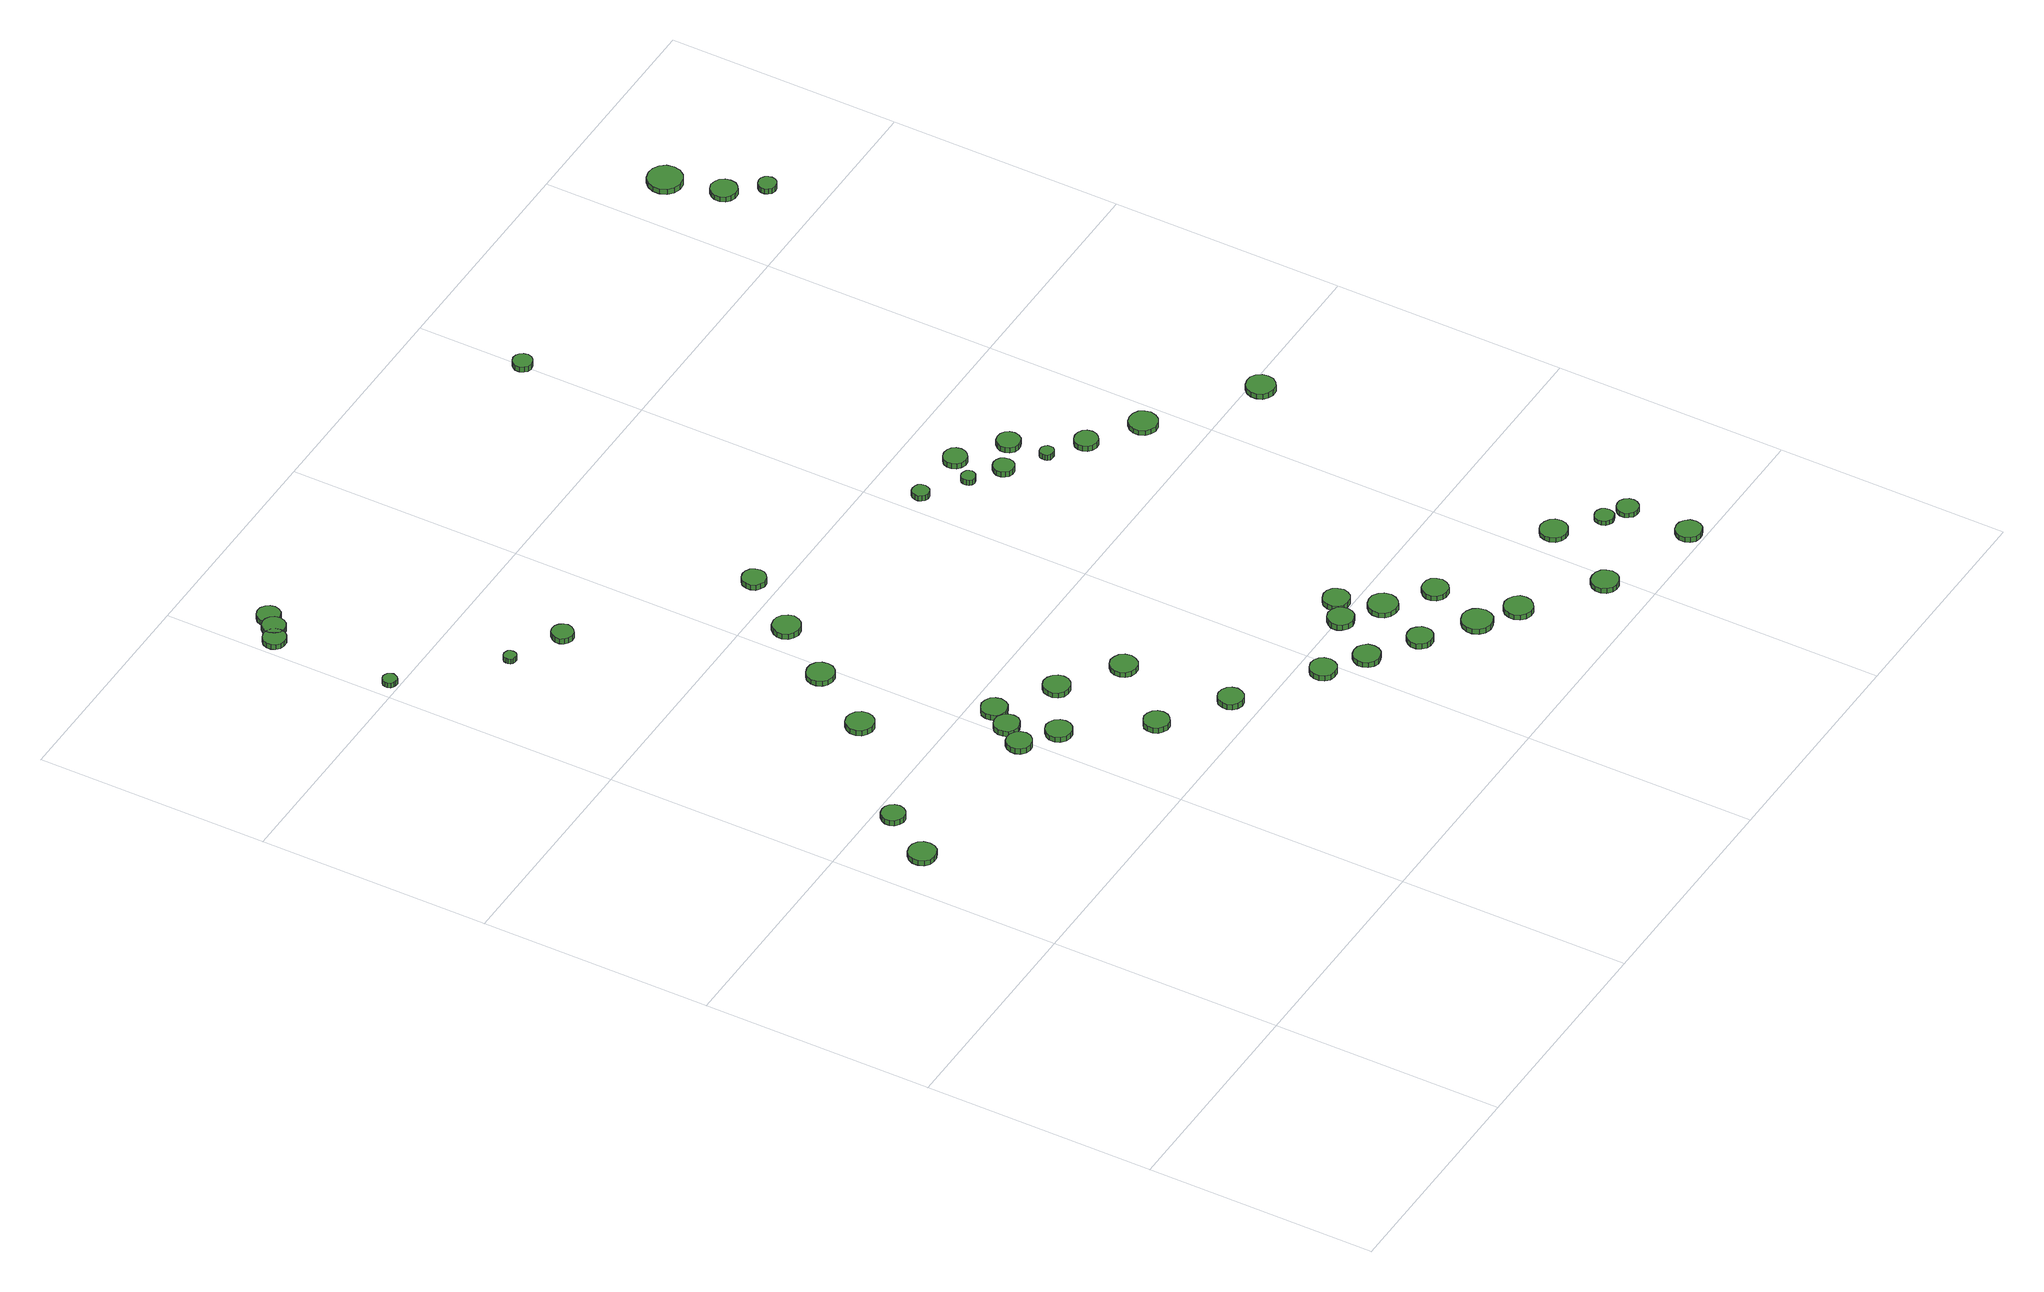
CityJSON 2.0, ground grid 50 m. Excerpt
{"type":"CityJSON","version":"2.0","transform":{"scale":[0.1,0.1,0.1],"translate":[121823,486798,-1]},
"CityObjects":{
"tree1":{"type":"SolitaryVegetationObject","attributes":{"function":"something"},"geometry":[{"type":"MultiSurface","lod":"1","boundaries":[[[0,1,2,3,4,5,6,7,8,9,10,11,12,13,14]],[[15,16,17,18,19,20,21,22,23,24,25,26,27,28,29]],[[0,29,28,1]],[[1,28,27,2]],[[2,27,26,3]],[[3,26,25,4]],[[4,25,24,5]],[[5,24,23,6]],[[6,23,22,7]],[[7,22,21,8]],[[8,21,20,9]],[[9,20,19,10]],[[10,19,18,11]],[[11,18,17,12]],[[12,17,16,13]],[[13,16,15,14]],[[14,15,29,0]]]}]},
"tree2":{"type":"SolitaryVegetationObject","attributes":{"function":"something"},"geometry":[{"type":"MultiSurface","lod":"1","boundaries":[[[30,31,32,33,34,35,36,37,38,39,40,41,42,43,44]],[[45,46,47,48,49,50,51,52,53,54,55,56,57,58,59]],[[30,59,58,31]],[[31,58,57,32]],[[32,57,56,33]],[[33,56,55,34]],[[34,55,54,35]],[[35,54,53,36]],[[36,53,52,37]],[[37,52,51,38]],[[38,51,50,39]],[[39,50,49,40]],[[40,49,48,41]],[[41,48,47,42]],[[42,47,46,43]],[[43,46,45,44]],[[44,45,59,30]]]}]},
"tree3":{"type":"SolitaryVegetationObject","attributes":{"function":"something"},"geometry":[{"type":"MultiSurface","lod":"1","boundaries":[[[60,61,62,63,64,65,66,67,68,69,70,71,72,73,74]],[[75,76,77,78,79,80,81,82,83,84,85,86,87,88,89]],[[60,89,88,61]],[[61,88,87,62]],[[62,87,86,63]],[[63,86,85,64]],[[64,85,84,65]],[[65,84,83,66]],[[66,83,82,67]],[[67,82,81,68]],[[68,81,80,69]],[[69,80,79,70]],[[70,79,78,71]],[[71,78,77,72]],[[72,77,76,73]],[[73,76,75,74]],[[74,75,89,60]]]}]},
"tree4":{"type":"SolitaryVegetationObject","attributes":{"function":"something"},"geometry":[{"type":"MultiSurface","lod":"1","boundaries":[[[90,91,92,93,94,95,96,97,98,99,100,101,102,103,104]],[[105,106,107,108,109,110,111,112,113,114,115,116,117,118,119]],[[90,119,118,91]],[[91,118,117,92]],[[92,117,116,93]],[[93,116,115,94]],[[94,115,114,95]],[[95,114,113,96]],[[96,113,112,97]],[[97,112,111,98]],[[98,111,110,99]],[[99,110,109,100]],[[100,109,108,101]],[[101,108,107,102]],[[102,107,106,103]],[[103,106,105,104]],[[104,105,119,90]]]}]},
"tree5":{"type":"SolitaryVegetationObject","attributes":{"function":"something"},"geometry":[{"type":"MultiSurface","lod":"1","boundaries":[[[120,121,122,123,124,125,126,127,128,129,130,131,132,133,134]],[[135,136,137,138,139,140,141,142,143,144,145,146,147,148,149]],[[120,149,148,121]],[[121,148,147,122]],[[122,147,146,123]],[[123,146,145,124]],[[124,145,144,125]],[[125,144,143,126]],[[126,143,142,127]],[[127,142,141,128]],[[128,141,140,129]],[[129,140,139,130]],[[130,139,138,131]],[[131,138,137,132]],[[132,137,136,133]],[[133,136,135,134]],[[134,135,149,120]]]}]},
"tree6":{"type":"SolitaryVegetationObject","attributes":{"function":"something"},"geometry":[{"type":"MultiSurface","lod":"1","boundaries":[[[150,151,152,153,154,155,156,157,158,159,160,161,162,163,164]],[[165,166,167,168,169,170,171,172,173,174,175,176,177,178,179]],[[150,179,178,151]],[[151,178,177,152]],[[152,177,176,153]],[[153,176,175,154]],[[154,175,174,155]],[[155,174,173,156]],[[156,173,172,157]],[[157,172,171,158]],[[158,171,170,159]],[[159,170,169,160]],[[160,169,168,161]],[[161,168,167,162]],[[162,167,166,163]],[[163,166,165,164]],[[164,165,179,150]]]}]},
"tree7":{"type":"SolitaryVegetationObject","attributes":{"function":"something"},"geometry":[{"type":"MultiSurface","lod":"1","boundaries":[[[180,181,182,183,184,185,186,187,188,189,190,191,192,193,194]],[[195,196,197,198,199,200,201,202,203,204,205,206,207,208,209]],[[180,209,208,181]],[[181,208,207,182]],[[182,207,206,183]],[[183,206,205,184]],[[184,205,204,185]],[[185,204,203,186]],[[186,203,202,187]],[[187,202,201,188]],[[188,201,200,189]],[[189,200,199,190]],[[190,199,198,191]],[[191,198,197,192]],[[192,197,196,193]],[[193,196,195,194]],[[194,195,209,180]]]}]},
"tree8":{"type":"SolitaryVegetationObject","attributes":{"function":"something"},"geometry":[{"type":"MultiSurface","lod":"1","boundaries":[[[210,211,212,213,214,215,216,217,218,219,220,221,222,223,224]],[[225,226,227,228,229,230,231,232,233,234,235,236,237,238,239]],[[210,239,238,211]],[[211,238,237,212]],[[212,237,236,213]],[[213,236,235,214]],[[214,235,234,215]],[[215,234,233,216]],[[216,233,232,217]],[[217,232,231,218]],[[218,231,230,219]],[[219,230,229,220]],[[220,229,228,221]],[[221,228,227,222]],[[222,227,226,223]],[[223,226,225,224]],[[224,225,239,210]]]}]},
"tree9":{"type":"SolitaryVegetationObject","attributes":{"function":"something"},"geometry":[{"type":"MultiSurface","lod":"1","boundaries":[[[240,241,242,243,244,245,246,247,248,249,250,251,252,253,254]],[[255,256,257,258,259,260,261,262,263,264,265,266,267,268,269]],[[240,269,268,241]],[[241,268,267,242]],[[242,267,266,243]],[[243,266,265,244]],[[244,265,264,245]],[[245,264,263,246]],[[246,263,262,247]],[[247,262,261,248]],[[248,261,260,249]],[[249,260,259,250]],[[250,259,258,251]],[[251,258,257,252]],[[252,257,256,253]],[[253,256,255,254]],[[254,255,269,240]]]}]},
"tree10":{"type":"SolitaryVegetationObject","attributes":{"function":"something"},"geometry":[{"type":"MultiSurface","lod":"1","boundaries":[[[270,271,272,273,274,275,276,277,278,279,280,281,282,283,284]],[[285,286,287,288,289,290,291,292,293,294,295,296,297,298,299]],[[270,299,298,271]],[[271,298,297,272]],[[272,297,296,273]],[[273,296,295,274]],[[274,295,294,275]],[[275,294,293,276]],[[276,293,292,277]],[[277,292,291,278]],[[278,291,290,279]],[[279,290,289,280]],[[280,289,288,281]],[[281,288,287,282]],[[282,287,286,283]],[[283,286,285,284]],[[284,285,299,270]]]}]},
"tree11":{"type":"SolitaryVegetationObject","attributes":{"function":"something"},"geometry":[{"type":"MultiSurface","lod":"1","boundaries":[[[300,301,302,303,304,305,306,307,308,309,310,311,312,313,314]],[[315,316,317,318,319,320,321,322,323,324,325,326,327,328,329]],[[300,329,328,301]],[[301,328,327,302]],[[302,327,326,303]],[[303,326,325,304]],[[304,325,324,305]],[[305,324,323,306]],[[306,323,322,307]],[[307,322,321,308]],[[308,321,320,309]],[[309,320,319,310]],[[310,319,318,311]],[[311,318,317,312]],[[312,317,316,313]],[[313,316,315,314]],[[314,315,329,300]]]}]},
"tree12":{"type":"SolitaryVegetationObject","attributes":{"function":"something"},"geometry":[{"type":"MultiSurface","lod":"1","boundaries":[[[330,331,332,333,334,335,336,337,338,339,340,341,342,343,344]],[[345,346,347,348,349,350,351,352,353,354,355,356,357,358,359]],[[330,359,358,331]],[[331,358,357,332]],[[332,357,356,333]],[[333,356,355,334]],[[334,355,354,335]],[[335,354,353,336]],[[336,353,352,337]],[[337,352,351,338]],[[338,351,350,339]],[[339,350,349,340]],[[340,349,348,341]],[[341,348,347,342]],[[342,347,346,343]],[[343,346,345,344]],[[344,345,359,330]]]}]},
"tree13":{"type":"SolitaryVegetationObject","attributes":{"function":"something"},"geometry":[{"type":"MultiSurface","lod":"1","boundaries":[[[360,361,362,363,364,365,366,367,368,369,370,371,372,373,374]],[[375,376,377,378,379,380,381,382,383,384,385,386,387,388,389]],[[360,389,388,361]],[[361,388,387,362]],[[362,387,386,363]],[[363,386,385,364]],[[364,385,384,365]],[[365,384,383,366]],[[366,383,382,367]],[[367,382,381,368]],[[368,381,380,369]],[[369,380,379,370]],[[370,379,378,371]],[[371,378,377,372]],[[372,377,376,373]],[[373,376,375,374]],[[374,375,389,360]]]}]},
"tree14":{"type":"SolitaryVegetationObject","attributes":{"function":"something"},"geometry":[{"type":"MultiSurface","lod":"1","boundaries":[[[390,391,392,393,394,395,396,397,398,399,400,401,402,403,404]],[[405,406,407,408,409,410,411,412,413,414,415,416,417,418,419]],[[390,419,418,391]],[[391,418,417,392]],[[392,417,416,393]],[[393,416,415,394]],[[394,415,414,395]],[[395,414,413,396]],[[396,413,412,397]],[[397,412,411,398]],[[398,411,410,399]],[[399,410,409,400]],[[400,409,408,401]],[[401,408,407,402]],[[402,407,406,403]],[[403,406,405,404]],[[404,405,419,390]]]}]},
"tree15":{"type":"SolitaryVegetationObject","attributes":{"function":"something"},"geometry":[{"type":"MultiSurface","lod":"1","boundaries":[[[420,421,422,423,424,425,426,427,428,429,430,431,432,433,434]],[[435,436,437,438,439,440,441,442,443,444,445,446,447,448,449]],[[420,449,448,421]],[[421,448,447,422]],[[422,447,446,423]],[[423,446,445,424]],[[424,445,444,425]],[[425,444,443,426]],[[426,443,442,427]],[[427,442,441,428]],[[428,441,440,429]],[[429,440,439,430]],[[430,439,438,431]],[[431,438,437,432]],[[432,437,436,433]],[[433,436,435,434]],[[434,435,449,420]]]}]},
"tree16":{"type":"SolitaryVegetationObject","attributes":{"function":"something"},"geometry":[{"type":"MultiSurface","lod":"1","boundaries":[[[450,451,452,453,454,455,456,457,458,459,460,461,462,463,464]],[[465,466,467,468,469,470,471,472,473,474,475,476,477,478,479]],[[450,479,478,451]],[[451,478,477,452]],[[452,477,476,453]],[[453,476,475,454]],[[454,475,474,455]],[[455,474,473,456]],[[456,473,472,457]],[[457,472,471,458]],[[458,471,470,459]],[[459,470,469,460]],[[460,469,468,461]],[[461,468,467,462]],[[462,467,466,463]],[[463,466,465,464]],[[464,465,479,450]]]}]},
"tree17":{"type":"SolitaryVegetationObject","attributes":{"function":"something"},"geometry":[{"type":"MultiSurface","lod":"1","boundaries":[[[480,481,482,483,484,485,486,487,488,489,490,491,492,493,494]],[[495,496,497,498,499,500,501,502,503,504,505,506,507,508,509]],[[480,509,508,481]],[[481,508,507,482]],[[482,507,506,483]],[[483,506,505,484]],[[484,505,504,485]],[[485,504,503,486]],[[486,503,502,487]],[[487,502,501,488]],[[488,501,500,489]],[[489,500,499,490]],[[490,499,498,491]],[[491,498,497,492]],[[492,497,496,493]],[[493,496,495,494]],[[494,495,509,480]]]}]},
"tree18":{"type":"SolitaryVegetationObject","attributes":{"function":"something"},"geometry":[{"type":"MultiSurface","lod":"1","boundaries":[[[510,511,512,513,514,515,516,517,518,519,520,521,522,523,524]],[[525,526,527,528,529,530,531,532,533,534,535,536,537,538,539]],[[510,539,538,511]],[[511,538,537,512]],[[512,537,536,513]],[[513,536,535,514]],[[514,535,534,515]],[[515,534,533,516]],[[516,533,532,517]],[[517,532,531,518]],[[518,531,530,519]],[[519,530,529,520]],[[520,529,528,521]],[[521,528,527,522]],[[522,527,526,523]],[[523,526,525,524]],[[524,525,539,510]]]}]},
"tree19":{"type":"SolitaryVegetationObject","attributes":{"function":"something"},"geometry":[{"type":"MultiSurface","lod":"1","boundaries":[[[540,541,542,543,544,545,546,547,548,549,550,551,552,553,554]],[[555,556,557,558,559,560,561,562,563,564,565,566,567,568,569]],[[540,569,568,541]],[[541,568,567,542]],[[542,567,566,543]],[[543,566,565,544]],[[544,565,564,545]],[[545,564,563,546]],[[546,563,562,547]],[[547,562,561,548]],[[548,561,560,549]],[[549,560,559,550]],[[550,559,558,551]],[[551,558,557,552]],[[552,557,556,553]],[[553,556,555,554]],[[554,555,569,540]]]}]},
"tree20":{"type":"SolitaryVegetationObject","attributes":{"function":"something"},"geometry":[{"type":"MultiSurface","lod":"1","boundaries":[[[570,571,572,573,574,575,576,577,578,579,580,581,582,583,584]],[[585,586,587,588,589,590,591,592,593,594,595,596,597,598,599]],[[570,599,598,571]],[[571,598,597,572]],[[572,597,596,573]],[[573,596,595,574]],[[574,595,594,575]],[[575,594,593,576]],[[576,593,592,577]],[[577,592,591,578]],[[578,591,590,579]],[[579,590,589,580]],[[580,589,588,581]],[[581,588,587,582]],[[582,587,586,583]],[[583,586,585,584]],[[584,585,599,570]]]}]},
"tree21":{"type":"SolitaryVegetationObject","attributes":{"function":"something"},"geometry":[{"type":"MultiSurface","lod":"1","boundaries":[[[600,601,602,603,604,605,606,607,608,609,610,611,612,613,614]],[[615,616,617,618,619,620,621,622,623,624,625,626,627,628,629]],[[600,629,628,601]],[[601,628,627,602]],[[602,627,626,603]],[[603,626,625,604]],[[604,625,624,605]],[[605,624,623,606]],[[606,623,622,607]],[[607,622,621,608]],[[608,621,620,609]],[[609,620,619,610]],[[610,619,618,611]],[[611,618,617,612]],[[612,617,616,613]],[[613,616,615,614]],[[614,615,629,600]]]}]},
"tree22":{"type":"SolitaryVegetationObject","attributes":{"function":"something"},"geometry":[{"type":"MultiSurface","lod":"1","boundaries":[[[630,631,632,633,634,635,636,637,638,639,640,641,642,643,644]],[[645,646,647,648,649,650,651,652,653,654,655,656,657,658,659]],[[630,659,658,631]],[[631,658,657,632]],[[632,657,656,633]],[[633,656,655,634]],[[634,655,654,635]],[[635,654,653,636]],[[636,653,652,637]],[[637,652,651,638]],[[638,651,650,639]],[[639,650,649,640]],[[640,649,648,641]],[[641,648,647,642]],[[642,647,646,643]],[[643,646,645,644]],[[644,645,659,630]]]}]},
"tree23":{"type":"SolitaryVegetationObject","attributes":{"function":"something"},"geometry":[{"type":"MultiSurface","lod":"1","boundaries":[[[660,661,662,663,664,665,666,667,668,669,670,671,672,673,674]],[[675,676,677,678,679,680,681,682,683,684,685,686,687,688,689]],[[660,689,688,661]],[[661,688,687,662]],[[662,687,686,663]],[[663,686,685,664]],[[664,685,684,665]],[[665,684,683,666]],[[666,683,682,667]],[[667,682,681,668]],[[668,681,680,669]],[[669,680,679,670]],[[670,679,678,671]],[[671,678,677,672]],[[672,677,676,673]],[[673,676,675,674]],[[674,675,689,660]]]}]},
"tree24":{"type":"SolitaryVegetationObject","attributes":{"function":"something"},"geometry":[{"type":"MultiSurface","lod":"1","boundaries":[[[690,691,692,693,694,695,696,697,698,699,700,701,702,703,704]],[[705,706,707,708,709,710,711,712,713,714,715,716,717,718,719]],[[690,719,718,691]],[[691,718,717,692]],[[692,717,716,693]],[[693,716,715,694]],[[694,715,714,695]],[[695,714,713,696]],[[696,713,712,697]],[[697,712,711,698]],[[698,711,710,699]],[[699,710,709,700]],[[700,709,708,701]],[[701,708,707,702]],[[702,707,706,703]],[[703,706,705,704]],[[704,705,719,690]]]}]},
"tree25":{"type":"SolitaryVegetationObject","attributes":{"function":"something"},"geometry":[{"type":"MultiSurface","lod":"1","boundaries":[[[720,721,722,723,724,725,726,727,728,729,730,731,732,733,734]],[[735,736,737,738,739,740,741,742,743,744,745,746,747,748,749]],[[720,749,748,721]],[[721,748,747,722]],[[722,747,746,723]],[[723,746,745,724]],[[724,745,744,725]],[[725,744,743,726]],[[726,743,742,727]],[[727,742,741,728]],[[728,741,740,729]],[[729,740,739,730]],[[730,739,738,731]],[[731,738,737,732]],[[732,737,736,733]],[[733,736,735,734]],[[734,735,749,720]]]}]},
"tree26":{"type":"SolitaryVegetationObject","attributes":{"function":"something"},"geometry":[{"type":"MultiSurface","lod":"1","boundaries":[[[750,751,752,753,754,755,756,757,758,759,760,761,762,763,764]],[[765,766,767,768,769,770,771,772,773,774,775,776,777,778,779]],[[750,779,778,751]],[[751,778,777,752]],[[752,777,776,753]],[[753,776,775,754]],[[754,775,774,755]],[[755,774,773,756]],[[756,773,772,757]],[[757,772,771,758]],[[758,771,770,759]],[[759,770,769,760]],[[760,769,768,761]],[[761,768,767,762]],[[762,767,766,763]],[[763,766,765,764]],[[764,765,779,750]]]}]},
"tree27":{"type":"SolitaryVegetationObject","attributes":{"function":"something"},"geometry":[{"type":"MultiSurface","lod":"1","boundaries":[[[780,781,782,783,784,785,786,787,788,789,790,791,792,793,794]],[[795,796,797,798,799,800,801,802,803,804,805,806,807,808,809]],[[780,809,808,781]],[[781,808,807,782]],[[782,807,806,783]],[[783,806,805,784]],[[784,805,804,785]],[[785,804,803,786]],[[786,803,802,787]],[[787,802,801,788]],[[788,801,800,789]],[[789,800,799,790]],[[790,799,798,791]],[[791,798,797,792]],[[792,797,796,793]],[[793,796,795,794]],[[794,795,809,780]]]}]},
"tree28":{"type":"SolitaryVegetationObject","attributes":{"function":"something"},"geometry":[{"type":"MultiSurface","lod":"1","boundaries":[[[810,811,812,813,814,815,816,817,818,819,820,821,822,823,824]],[[825,826,827,828,829,830,831,832,833,834,835,836,837,838,839]],[[810,839,838,811]],[[811,838,837,812]],[[812,837,836,813]],[[813,836,835,814]],[[814,835,834,815]],[[815,834,833,816]],[[816,833,832,817]],[[817,832,831,818]],[[818,831,830,819]],[[819,830,829,820]],[[820,829,828,821]],[[821,828,827,822]],[[822,827,826,823]],[[823,826,825,824]],[[824,825,839,810]]]}]},
"tree29":{"type":"SolitaryVegetationObject","attributes":{"function":"something"},"geometry":[{"type":"MultiSurface","lod":"1","boundaries":[[[840,841,842,843,844,845,846,847,848,849,850,851,852,853,854]],[[855,856,857,858,859,860,861,862,863,864,865,866,867,868,869]],[[840,869,868,841]],[[841,868,867,842]],[[842,867,866,843]],[[843,866,865,844]],[[844,865,864,845]],[[845,864,863,846]],[[846,863,862,847]],[[847,862,861,848]],[[848,861,860,849]],[[849,860,859,850]],[[850,859,858,851]],[[851,858,857,852]],[[852,857,856,853]],[[853,856,855,854]],[[854,855,869,840]]]}]},
"tree30":{"type":"SolitaryVegetationObject","attributes":{"function":"something"},"geometry":[{"type":"MultiSurface","lod":"1","boundaries":[[[870,871,872,873,874,875,876,877,878,879,880,881,882,883,884]],[[885,886,887,888,889,890,891,892,893,894,895,896,897,898,899]],[[870,899,898,871]],[[871,898,897,872]],[[872,897,896,873]],[[873,896,895,874]],[[874,895,894,875]],[[875,894,893,876]],[[876,893,892,877]],[[877,892,891,878]],[[878,891,890,879]],[[879,890,889,880]],[[880,889,888,881]],[[881,888,887,882]],[[882,887,886,883]],[[883,886,885,884]],[[884,885,899,870]]]}]},
"tree31":{"type":"SolitaryVegetationObject","attributes":{"function":"something"},"geometry":[{"type":"MultiSurface","lod":"1","boundaries":[[[900,901,902,903,904,905,906,907,908,909,910,911,912,913,914]],[[915,916,917,918,919,920,921,922,923,924,925,926,927,928,929]],[[900,929,928,901]],[[901,928,927,902]],[[902,927,926,903]],[[903,926,925,904]],[[904,925,924,905]],[[905,924,923,906]],[[906,923,922,907]],[[907,922,921,908]],[[908,921,920,909]],[[909,920,919,910]],[[910,919,918,911]],[[911,918,917,912]],[[912,917,916,913]],[[913,916,915,914]],[[914,915,929,900]]]}]},
"tree32":{"type":"SolitaryVegetationObject","attributes":{"function":"something"},"geometry":[{"type":"MultiSurface","lod":"1","boundaries":[[[930,931,932,933,934,935,936,937,938,939,940,941,942,943,944]],[[945,946,947,948,949,950,951,952,953,954,955,956,957,958,959]],[[930,959,958,931]],[[931,958,957,932]],[[932,957,956,933]],[[933,956,955,934]],[[934,955,954,935]],[[935,954,953,936]],[[936,953,952,937]],[[937,952,951,938]],[[938,951,950,939]],[[939,950,949,940]],[[940,949,948,941]],[[941,948,947,942]],[[942,947,946,943]],[[943,946,945,944]],[[944,945,959,930]]]}]},
"tree33":{"type":"SolitaryVegetationObject","attributes":{"function":"something"},"geometry":[{"type":"MultiSurface","lod":"1","boundaries":[[[960,961,962,963,964,965,966,967,968,969,970,971,972,973,974]],[[975,976,977,978,979,980,981,982,983,984,985,986,987,988,989]],[[960,989,988,961]],[[961,988,987,962]],[[962,987,986,963]],[[963,986,985,964]],[[964,985,984,965]],[[965,984,983,966]],[[966,983,982,967]],[[967,982,981,968]],[[968,981,980,969]],[[969,980,979,970]],[[970,979,978,971]],[[971,978,977,972]],[[972,977,976,973]],[[973,976,975,974]],[[974,975,989,960]]]}]},
"tree34":{"type":"SolitaryVegetationObject","attributes":{"function":"something"},"geometry":[{"type":"MultiSurface","lod":"1","boundaries":[[[990,991,992,993,994,995,996,997,998,999,1000,1001,1002,1003,1004]],[[1005,1006,1007,1008,1009,1010,1011,1012,1013,1014,1015,1016,1017,1018,1019]],[[990,1019,1018,991]],[[991,1018,1017,992]],[[992,1017,1016,993]],[[993,1016,1015,994]],[[994,1015,1014,995]],[[995,1014,1013,996]],[[996,1013,1012,997]],[[997,1012,1011,998]],[[998,1011,1010,999]],[[999,1010,1009,1000]],[[1000,1009,1008,1001]],[[1001,1008,1007,1002]],[[1002,1007,1006,1003]],[[1003,1006,1005,1004]],[[1004,1005,1019,990]]]}]},
"tree35":{"type":"SolitaryVegetationObject","attributes":{"function":"something"},"geometry":[{"type":"MultiSurface","lod":"1","boundaries":[[[1020,1021,1022,1023,1024,1025,1026,1027,1028,1029,1030,1031,1032,1033,1034]],[[1035,1036,1037,1038,1039,1040,1041,1042,1043,1044,1045,1046,1047,1048,1049]],[[1020,1049,1048,1021]],[[1021,1048,1047,1022]],[[1022,1047,1046,1023]],[[1023,1046,1045,1024]],[[1024,1045,1044,1025]],[[1025,1044,1043,1026]],[[1026,1043,1042,1027]],[[1027,1042,1041,1028]],[[1028,1041,1040,1029]],[[1029,1040,1039,1030]],[[1030,1039,1038,1031]],[[1031,1038,1037,1032]],[[1032,1037,1036,1033]],[[1033,1036,1035,1034]],[[1034,1035,1049,1020]]]}]},
"tree36":{"type":"SolitaryVegetationObject","attributes":{"function":"something"},"geometry":[{"type":"MultiSurface","lod":"1","boundaries":[[[1050,1051,1052,1053,1054,1055,1056,1057,1058,1059,1060,1061,1062,1063,1064]],[[1065,1066,1067,1068,1069,1070,1071,1072,1073,1074,1075,1076,1077,1078,1079]],[[1050,1079,1078,1051]],[[1051,1078,1077,1052]],[[1052,1077,1076,1053]],[[1053,1076,1075,1054]],[[1054,1075,1074,1055]],[[1055,1074,1073,1056]],[[1056,1073,1072,1057]],[[1057,1072,1071,1058]],[[1058,1071,1070,1059]],[[1059,1070,1069,1060]],[[1060,1069,1068,1061]],[[1061,1068,1067,1062]],[[1062,1067,1066,1063]],[[1063,1066,1065,1064]],[[1064,1065,1079,1050]]]}]},
"tree37":{"type":"SolitaryVegetationObject","attributes":{"function":"something"},"geometry":[{"type":"MultiSurface","lod":"1","boundaries":[[[1080,1081,1082,1083,1084,1085,1086,1087,1088,1089,1090,1091,1092,1093,1094]],[[1095,1096,1097,1098,1099,1100,1101,1102,1103,1104,1105,1106,1107,1108,1109]],[[1080,1109,1108,1081]],[[1081,1108,1107,1082]],[[1082,1107,1106,1083]],[[1083,1106,1105,1084]],[[1084,1105,1104,1085]],[[1085,1104,1103,1086]],[[1086,1103,1102,1087]],[[1087,1102,1101,1088]],[[1088,1101,1100,1089]],[[1089,1100,1099,1090]],[[1090,1099,1098,1091]],[[1091,1098,1097,1092]],[[1092,1097,1096,1093]],[[1093,1096,1095,1094]],[[1094,1095,1109,1080]]]}]},
"tree38":{"type":"SolitaryVegetationObject","attributes":{"function":"something"},"geometry":[{"type":"MultiSurface","lod":"1","boundaries":[[[1110,1111,1112,1113,1114,1115,1116,1117,1118,1119,1120,1121,1122,1123,1124]],[[1125,1126,1127,1128,1129,1130,1131,1132,1133,1134,1135,1136,1137,1138,1139]],[[1110,1139,1138,1111]],[[1111,1138,1137,1112]],[[1112,1137,1136,1113]],[[1113,1136,1135,1114]],[[1114,1135,1134,1115]],[[1115,1134,1133,1116]],[[1116,1133,1132,1117]],[[1117,1132,1131,1118]],[[1118,1131,1130,1119]],[[1119,1130,1129,1120]],[[1120,1129,1128,1121]],[[1121,1128,1127,1122]],[[1122,1127,1126,1123]],[[1123,1126,1125,1124]],[[1124,1125,1139,1110]]]}]},
"tree39":{"type":"SolitaryVegetationObject","attributes":{"function":"something"},"geometry":[{"type":"MultiSurface","lod":"1","boundaries":[[[1140,1141,1142,1143,1144,1145,1146,1147,1148,1149,1150,1151,1152,1153,1154]],[[1155,1156,1157,1158,1159,1160,1161,1162,1163,1164,1165,1166,1167,1168,1169]],[[1140,1169,1168,1141]],[[1141,1168,1167,1142]],[[1142,1167,1166,1143]],[[1143,1166,1165,1144]],[[1144,1165,1164,1145]],[[1145,1164,1163,1146]],[[1146,1163,1162,1147]],[[1147,1162,1161,1148]],[[1148,1161,1160,1149]],[[1149,1160,1159,1150]],[[1150,1159,1158,1151]],[[1151,1158,1157,1152]],[[1152,1157,1156,1153]],[[1153,1156,1155,1154]],[[1154,1155,1169,1140]]]}]},
"tree40":{"type":"SolitaryVegetationObject","attributes":{"function":"something"},"geometry":[{"type":"MultiSurface","lod":"1","boundaries":[[[1170,1171,1172,1173,1174,1175,1176,1177,1178,1179,1180,1181,1182,1183,1184]],[[1185,1186,1187,1188,1189,1190,1191,1192,1193,1194,1195,1196,1197,1198,1199]],[[1170,1199,1198,1171]],[[1171,1198,1197,1172]],[[1172,1197,1196,1173]],[[1173,1196,1195,1174]],[[1174,1195,1194,1175]],[[1175,1194,1193,1176]],[[1176,1193,1192,1177]],[[1177,1192,1191,1178]],[[1178,1191,1190,1179]],[[1179,1190,1189,1180]],[[1180,1189,1188,1181]],[[1181,1188,1187,1182]],[[1182,1187,1186,1183]],[[1183,1186,1185,1184]],[[1184,1185,1199,1170]]]}]},
"tree41":{"type":"SolitaryVegetationObject","attributes":{"function":"something"},"geometry":[{"type":"MultiSurface","lod":"1","boundaries":[[[1200,1201,1202,1203,1204,1205,1206,1207,1208,1209,1210,1211,1212,1213,1214]],[[1215,1216,1217,1218,1219,1220,1221,1222,1223,1224,1225,1226,1227,1228,1229]],[[1200,1229,1228,1201]],[[1201,1228,1227,1202]],[[1202,1227,1226,1203]],[[1203,1226,1225,1204]],[[1204,1225,1224,1205]],[[1205,1224,1223,1206]],[[1206,1223,1222,1207]],[[1207,1222,1221,1208]],[[1208,1221,1220,1209]],[[1209,1220,1219,1210]],[[1210,1219,1218,1211]],[[1211,1218,1217,1212]],[[1212,1217,1216,1213]],[[1213,1216,1215,1214]],[[1214,1215,1229,1200]]]}]},
"tree42":{"type":"SolitaryVegetationObject","attributes":{"function":"something"},"geometry":[{"type":"MultiSurface","lod":"1","boundaries":[[[1230,1231,1232,1233,1234,1235,1236,1237,1238,1239,1240,1241,1242,1243,1244]],[[1245,1246,1247,1248,1249,1250,1251,1252,1253,1254,1255,1256,1257,1258,1259]],[[1230,1259,1258,1231]],[[1231,1258,1257,1232]],[[1232,1257,1256,1233]],[[1233,1256,1255,1234]],[[1234,1255,1254,1235]],[[1235,1254,1253,1236]],[[1236,1253,1252,1237]],[[1237,1252,1251,1238]],[[1238,1251,1250,1239]],[[1239,1250,1249,1240]],[[1240,1249,1248,1241]],[[1241,1248,1247,1242]],[[1242,1247,1246,1243]],[[1243,1246,1245,1244]],[[1244,1245,1259,1230]]]}]},
"tree43":{"type":"SolitaryVegetationObject","attributes":{"function":"something"},"geometry":[{"type":"MultiSurface","lod":"1","boundaries":[[[1260,1261,1262,1263,1264,1265,1266,1267,1268,1269,1270,1271,1272,1273,1274]],[[1275,1276,1277,1278,1279,1280,1281,1282,1283,1284,1285,1286,1287,1288,1289]],[[1260,1289,1288,1261]],[[1261,1288,1287,1262]],[[1262,1287,1286,1263]],[[1263,1286,1285,1264]],[[1264,1285,1284,1265]],[[1265,1284,1283,1266]],[[1266,1283,1282,1267]],[[1267,1282,1281,1268]],[[1268,1281,1280,1269]],[[1269,1280,1279,1270]],[[1270,1279,1278,1271]],[[1271,1278,1277,1272]],[[1272,1277,1276,1273]],[[1273,1276,1275,1274]],[[1274,1275,1289,1260]]]}]},
"tree44":{"type":"SolitaryVegetationObject","attributes":{"function":"something"},"geometry":[{"type":"MultiSurface","lod":"1","boundaries":[[[1290,1291,1292,1293,1294,1295,1296,1297,1298,1299,1300,1301,1302,1303,1304]],[[1305,1306,1307,1308,1309,1310,1311,1312,1313,1314,1315,1316,1317,1318,1319]],[[1290,1319,1318,1291]],[[1291,1318,1317,1292]],[[1292,1317,1316,1293]],[[1293,1316,1315,1294]],[[1294,1315,1314,1295]],[[1295,1314,1313,1296]],[[1296,1313,1312,1297]],[[1297,1312,1311,1298]],[[1298,1311,1310,1299]],[[1299,1310,1309,1300]],[[1300,1309,1308,1301]],[[1301,1308,1307,1302]],[[1302,1307,1306,1303]],[[1303,1306,1305,1304]],[[1304,1305,1319,1290]]]}]},
"tree45":{"type":"SolitaryVegetationObject","attributes":{"function":"something"},"geometry":[{"type":"MultiSurface","lod":"1","boundaries":[[[1320,1321,1322,1323,1324,1325,1326,1327,1328,1329,1330,1331,1332,1333,1334]],[[1335,1336,1337,1338,1339,1340,1341,1342,1343,1344,1345,1346,1347,1348,1349]],[[1320,1349,1348,1321]],[[1321,1348,1347,1322]],[[1322,1347,1346,1323]],[[1323,1346,1345,1324]],[[1324,1345,1344,1325]],[[1325,1344,1343,1326]],[[1326,1343,1342,1327]],[[1327,1342,1341,1328]],[[1328,1341,1340,1329]],[[1329,1340,1339,1330]],[[1330,1339,1338,1331]],[[1331,1338,1337,1332]],[[1332,1337,1336,1333]],[[1333,1336,1335,1334]],[[1334,1335,1349,1320]]]}]},
"tree46":{"type":"SolitaryVegetationObject","attributes":{"function":"something"},"geometry":[{"type":"MultiSurface","lod":"1","boundaries":[[[1350,1351,1352,1353,1354,1355,1356,1357,1358,1359,1360,1361,1362,1363,1364]],[[1365,1366,1367,1368,1369,1370,1371,1372,1373,1374,1375,1376,1377,1378,1379]],[[1350,1379,1378,1351]],[[1351,1378,1377,1352]],[[1352,1377,1376,1353]],[[1353,1376,1375,1354]],[[1354,1375,1374,1355]],[[1355,1374,1373,1356]],[[1356,1373,1372,1357]],[[1357,1372,1371,1358]],[[1358,1371,1370,1359]],[[1359,1370,1369,1360]],[[1360,1369,1368,1361]],[[1361,1368,1367,1362]],[[1362,1367,1366,1363]],[[1363,1366,1365,1364]],[[1364,1365,1379,1350]]]}]},
"tree47":{"type":"SolitaryVegetationObject","attributes":{"function":"something"},"geometry":[{"type":"MultiSurface","lod":"1","boundaries":[[[1380,1381,1382,1383,1384,1385,1386,1387,1388,1389,1390,1391,1392,1393,1394]],[[1395,1396,1397,1398,1399,1400,1401,1402,1403,1404,1405,1406,1407,1408,1409]],[[1380,1409,1408,1381]],[[1381,1408,1407,1382]],[[1382,1407,1406,1383]],[[1383,1406,1405,1384]],[[1384,1405,1404,1385]],[[1385,1404,1403,1386]],[[1386,1403,1402,1387]],[[1387,1402,1401,1388]],[[1388,1401,1400,1389]],[[1389,1400,1399,1390]],[[1390,1399,1398,1391]],[[1391,1398,1397,1392]],[[1392,1397,1396,1393]],[[1393,1396,1395,1394]],[[1394,1395,1409,1380]]]}]}
},
"vertices":[
[130,855,20],[128,867,20],[121,877,20],[110,883,20],[98,884,20],[86,880,20],[77,872,20],[72,861,20],[72,849,20],[77,837,20],[86,829,20],[98,826,20],[110,827,20],[121,833,20],[128,843,20],[128,843,8],[121,833,8],[110,827,8],[98,826,8],[86,829,8],[77,837,8],[72,849,8],[72,861,8],[77,872,8],[86,880,8],[98,884,8],[110,883,8],[121,877,8],[128,867,8],[130,855,8],
[199,962,20],[197,972,20],[191,981,20],[182,986,20],[172,987,20],[162,984,20],[154,977,20],[150,967,20],[150,957,20],[154,948,20],[162,941,20],[172,937,20],[182,938,20],[191,944,20],[197,952,20],[197,952,7],[191,944,7],[182,938,7],[172,937,7],[162,941,7],[154,948,7],[150,957,7],[150,967,7],[154,977,7],[162,984,7],[172,987,7],[182,986,7],[191,981,7],[197,972,7],[199,962,7],
[50,2018,24],[48,2024,24],[45,2029,24],[39,2032,24],[33,2033,24],[27,2031,24],[22,2027,24],[20,2021,24],[20,2015,24],[22,2009,24],[27,2005,24],[33,2003,24],[39,2003,24],[45,2007,24],[48,2012,24],[48,2012,12],[45,2007,12],[39,2003,12],[33,2003,12],[27,2005,12],[22,2009,12],[20,2015,12],[20,2021,12],[22,2027,12],[27,2031,12],[33,2033,12],[39,2032,12],[45,2029,12],[48,2024,12],[50,2018,12],
[54,2275,26],[52,2285,26],[46,2293,26],[37,2298,26],[27,2299,26],[17,2296,26],[9,2289,26],[5,2280,26],[5,2270,26],[9,2261,26],[17,2254,26],[27,2251,26],[37,2252,26],[46,2257,26],[52,2265,26],[52,2265,14],[46,2257,14],[37,2252,14],[27,2251,14],[17,2254,14],[9,2261,14],[5,2270,14],[5,2280,14],[9,2289,14],[17,2296,14],[27,2299,14],[37,2298,14],[46,2293,14],[52,2285,14],[54,2275,14],
[409,1154,22],[407,1166,22],[400,1176,22],[389,1182,22],[377,1184,22],[365,1180,22],[356,1172,22],[351,1161,22],[351,1148,22],[356,1137,22],[365,1129,22],[377,1125,22],[389,1126,22],[400,1133,22],[407,1142,22],[407,1142,9],[400,1133,9],[389,1126,9],[377,1125,9],[365,1129,9],[356,1137,9],[351,1148,9],[351,1161,9],[356,1172,9],[365,1180,9],[377,1184,9],[389,1182,9],[400,1176,9],[407,1166,9],[409,1154,9],
[512,855,21],[510,866,21],[503,875,21],[493,881,21],[482,882,21],[472,879,21],[463,871,21],[459,861,21],[459,850,21],[463,840,21],[472,832,21],[482,829,21],[493,830,21],[503,836,21],[510,845,21],[510,845,8],[503,836,8],[493,830,8],[482,829,8],[472,832,8],[463,840,8],[459,850,8],[459,861,8],[463,871,8],[472,879,8],[482,882,8],[493,881,8],[503,875,8],[510,866,8],[512,855,8],
[207,1838,42],[206,1843,42],[203,1848,42],[198,1850,42],[193,1851,42],[187,1849,42],[183,1845,42],[181,1840,42],[181,1835,42],[183,1830,42],[187,1826,42],[193,1825,42],[198,1825,42],[203,1828,42],[206,1832,42],[206,1832,30],[203,1828,30],[198,1825,30],[193,1825,30],[187,1826,30],[183,1830,30],[181,1835,30],[181,1840,30],[183,1845,30],[187,1849,30],[193,1851,30],[198,1850,30],[203,1848,30],[206,1843,30],[207,1838,30],
[84,2294,27],[82,2304,27],[76,2312,27],[67,2317,27],[57,2318,27],[47,2315,27],[40,2308,27],[35,2299,27],[35,2289,27],[40,2279,27],[47,2272,27],[57,2269,27],[67,2270,27],[76,2275,27],[82,2284,27],[82,2284,14],[76,2275,14],[67,2270,14],[57,2269,14],[47,2272,14],[40,2279,14],[35,2289,14],[35,2299,14],[40,2308,14],[47,2315,14],[57,2318,14],[67,2317,14],[76,2312,14],[82,2304,14],[84,2294,14],
[109,2319,26],[107,2329,26],[101,2337,26],[92,2343,26],[82,2344,26],[72,2340,26],[64,2334,26],[60,2324,26],[60,2314,26],[64,2305,26],[72,2298,26],[82,2295,26],[92,2296,26],[101,2301,26],[107,2309,26],[107,2309,14],[101,2301,14],[92,2296,14],[82,2295,14],[72,2298,14],[64,2305,14],[60,2314,14],[60,2324,14],[64,2334,14],[72,2340,14],[82,2344,14],[92,2343,14],[101,2337,14],[107,2329,14],[109,2319,14],
[547,903,20],[545,914,20],[538,923,20],[528,929,20],[517,930,20],[507,926,20],[498,919,20],[494,909,20],[494,898,20],[498,887,20],[507,880,20],[517,876,20],[528,878,20],[538,883,20],[545,892,20],[545,892,7],[538,883,7],[528,878,7],[517,876,7],[507,880,7],[498,887,7],[494,898,7],[494,909,7],[498,919,7],[507,926,7],[517,930,7],[528,929,7],[538,923,7],[545,914,7],[547,903,7],
[583,806,20],[581,817,20],[574,827,20],[564,832,20],[553,834,20],[542,830,20],[533,822,20],[528,812,20],[528,800,20],[533,790,20],[542,782,20],[553,779,20],[564,780,20],[574,785,20],[581,795,20],[581,795,8],[574,785,8],[564,780,8],[553,779,8],[542,782,8],[533,790,8],[528,800,8],[528,812,8],[533,822,8],[542,830,8],[553,834,8],[564,832,8],[574,827,8],[581,817,8],[583,806,8],
[578,949,20],[575,960,20],[569,969,20],[559,974,20],[547,976,20],[537,972,20],[528,965,20],[524,954,20],[524,943,20],[528,932,20],[537,925,20],[547,921,20],[559,923,20],[569,928,20],[575,937,20],[575,937,7],[569,928,7],[559,923,7],[547,921,7],[537,925,7],[528,932,7],[524,943,7],[524,954,7],[528,965,7],[537,972,7],[547,976,7],[559,974,7],[569,969,7],[575,960,7],[578,949,7],
[338,1788,34],[336,1797,34],[330,1805,34],[322,1810,34],[312,1811,34],[303,1808,34],[296,1801,34],[292,1793,34],[292,1783,34],[296,1774,34],[303,1768,34],[312,1765,34],[322,1766,34],[330,1771,34],[336,1779,34],[336,1779,21],[330,1771,21],[322,1766,21],[312,1765,21],[303,1768,21],[296,1774,21],[292,1783,21],[292,1793,21],[296,1801,21],[303,1808,21],[312,1811,21],[322,1810,21],[330,1805,21],[336,1797,21],[338,1788,21],
[498,1294,24],[496,1306,24],[489,1316,24],[478,1322,24],[466,1323,24],[454,1319,24],[445,1311,24],[440,1300,24],[440,1288,24],[445,1277,24],[454,1269,24],[466,1265,24],[478,1266,24],[489,1272,24],[496,1282,24],[496,1282,12],[489,1272,12],[478,1266,12],[466,1265,12],[454,1269,12],[445,1277,12],[440,1288,12],[440,1300,12],[445,1311,12],[454,1319,12],[466,1323,12],[478,1322,12],[489,1316,12],[496,1306,12],[498,1294,12],
[702,654,19],[700,665,19],[693,674,19],[683,679,19],[672,681,19],[662,677,19],[653,670,19],[649,660,19],[649,648,19],[653,638,19],[662,631,19],[672,627,19],[683,628,19],[693,634,19],[700,643,19],[700,643,6],[693,634,6],[683,628,6],[672,627,6],[662,631,6],[653,638,6],[649,648,6],[649,660,6],[653,670,6],[662,677,6],[672,681,6],[683,679,6],[693,674,6],[700,665,6],[702,654,6],
[699,877,19],[697,888,19],[690,897,19],[680,903,19],[668,905,19],[657,901,19],[648,893,19],[644,882,19],[644,871,19],[648,860,19],[657,852,19],[668,849,19],[680,850,19],[690,856,19],[697,865,19],[697,865,7],[690,856,7],[680,850,7],[668,849,7],[657,852,7],[648,860,7],[644,871,7],[644,882,7],[648,893,7],[657,901,7],[668,905,7],[680,903,7],[690,897,7],[697,888,7],[699,877,7],
[835,562,20],[832,573,20],[826,582,20],[816,587,20],[805,589,20],[794,585,20],[786,578,20],[782,567,20],[782,556,20],[786,546,20],[794,539,20],[805,535,20],[816,536,20],[826,542,20],[832,551,20],[832,551,7],[826,542,7],[816,536,7],[805,535,7],[794,539,7],[786,546,7],[782,556,7],[782,567,7],[786,578,7],[794,585,7],[805,589,7],[816,587,7],[826,582,7],[832,573,7],[835,562,7],
[584,1419,30],[581,1431,30],[574,1441,30],[563,1447,30],[551,1448,30],[539,1445,30],[530,1436,30],[525,1425,30],[525,1413,30],[530,1402,30],[539,1394,30],[551,1390,30],[563,1391,30],[574,1397,30],[581,1407,30],[581,1407,17],[574,1397,17],[563,1391,17],[551,1390,17],[539,1394,17],[530,1402,17],[525,1413,17],[525,1425,17],[530,1436,17],[539,1445,17],[551,1448,17],[563,1447,17],[574,1441,17],[581,1431,17],[584,1419,17],
[819,793,19],[816,805,19],[809,815,19],[799,820,19],[787,822,19],[776,818,19],[767,810,19],[763,799,19],[763,787,19],[767,777,19],[776,769,19],[787,765,19],[799,766,19],[809,772,19],[816,782,19],[816,782,7],[809,772,7],[799,766,7],[787,765,7],[776,769,7],[767,777,7],[763,787,7],[763,799,7],[767,810,7],[776,818,7],[787,822,7],[799,820,7],[809,815,7],[816,805,7],[819,793,7],
[666,1542,36],[664,1552,36],[658,1561,36],[649,1566,36],[639,1567,36],[629,1564,36],[621,1557,36],[617,1547,36],[617,1537,36],[621,1527,36],[629,1521,36],[639,1517,36],[649,1518,36],[658,1524,36],[664,1532,36],[664,1532,23],[658,1524,23],[649,1518,23],[639,1517,23],[629,1521,23],[621,1527,23],[617,1537,23],[617,1547,23],[621,1557,23],[629,1564,23],[639,1567,23],[649,1566,23],[658,1561,23],[664,1552,23],[666,1542,23],
[1002,448,20],[999,460,20],[993,469,20],[983,475,20],[971,476,20],[960,472,20],[952,465,20],[947,454,20],[947,443,20],[952,432,20],[960,424,20],[971,421,20],[983,422,20],[993,428,20],[999,437,20],[999,437,7],[993,428,7],[983,422,7],[971,421,7],[960,424,7],[952,432,7],[947,443,7],[947,454,7],[952,465,7],[960,472,7],[971,476,7],[983,475,7],[993,469,7],[999,460,7],[1002,448,7],
[1080,394,19],[1078,406,19],[1071,415,19],[1061,421,19],[1049,422,19],[1038,419,19],[1029,411,19],[1024,400,19],[1024,389,19],[1029,378,19],[1038,370,19],[1049,366,19],[1061,368,19],[1071,373,19],[1078,383,19],[1078,383,7],[1071,373,7],[1061,368,7],[1049,366,7],[1038,370,7],[1029,378,7],[1024,389,7],[1024,400,7],[1029,411,7],[1038,419,7],[1049,422,7],[1061,421,7],[1071,415,7],[1078,406,7],[1080,394,7],
[1177,330,20],[1175,341,20],[1168,350,20],[1159,356,20],[1147,357,20],[1137,354,20],[1129,346,20],[1124,336,20],[1124,325,20],[1129,315,20],[1137,307,20],[1147,304,20],[1159,305,20],[1168,310,20],[1175,319,20],[1175,319,7],[1168,310,7],[1159,305,7],[1147,304,7],[1137,307,7],[1129,315,7],[1124,325,7],[1124,336,7],[1129,346,7],[1137,354,7],[1147,357,7],[1159,356,7],[1168,350,7],[1175,341,7],[1177,330,7],
[1151,494,20],[1149,505,20],[1142,515,20],[1132,520,20],[1121,522,20],[1110,518,20],[1101,510,20],[1096,500,20],[1096,488,20],[1101,478,20],[1110,470,20],[1121,466,20],[1132,468,20],[1142,473,20],[1149,483,20],[1149,483,7],[1142,473,7],[1132,468,7],[1121,466,7],[1110,470,7],[1101,478,7],[1096,488,7],[1096,500,7],[1101,510,7],[1110,518,7],[1121,522,7],[1132,520,7],[1142,515,7],[1149,505,7],[1151,494,7],
[1282,258,19],[1279,272,19],[1272,282,19],[1260,289,19],[1247,291,19],[1234,286,19],[1224,277,19],[1218,265,19],[1218,252,19],[1224,239,19],[1234,230,19],[1247,226,19],[1260,228,19],[1272,234,19],[1279,245,19],[1279,245,7],[1272,234,7],[1260,228,7],[1247,226,7],[1234,230,7],[1224,239,7],[1218,252,7],[1218,265,7],[1224,277,7],[1234,286,7],[1247,291,7],[1260,289,7],[1272,282,7],[1279,272,7],[1282,258,7],
[1198,530,19],[1195,542,19],[1189,551,19],[1179,557,19],[1167,558,19],[1156,554,19],[1148,547,19],[1143,536,19],[1143,525,19],[1148,514,19],[1156,506,19],[1167,503,19],[1179,504,19],[1189,510,19],[1195,519,19],[1195,519,7],[1189,510,7],[1179,504,7],[1167,503,7],[1156,506,7],[1148,514,7],[1143,525,7],[1143,536,7],[1148,547,7],[1156,554,7],[1167,558,7],[1179,557,7],[1189,551,7],[1195,542,7],[1198,530,7],
[1231,442,19],[1228,455,19],[1221,465,19],[1210,472,19],[1197,473,19],[1185,469,19],[1175,460,19],[1170,449,19],[1170,436,19],[1175,424,19],[1185,416,19],[1197,412,19],[1210,413,19],[1221,420,19],[1228,430,19],[1228,430,7],[1221,420,7],[1210,413,7],[1197,412,7],[1185,416,7],[1175,424,7],[1170,436,7],[1170,449,7],[1175,460,7],[1185,469,7],[1197,473,7],[1210,472,7],[1221,465,7],[1228,455,7],[1231,442,7],
[1355,208,19],[1353,220,19],[1345,230,19],[1334,236,19],[1322,238,19],[1310,234,19],[1301,225,19],[1296,214,19],[1296,202,19],[1301,190,19],[1310,182,19],[1322,178,19],[1334,179,19],[1345,186,19],[1353,196,19],[1353,196,7],[1345,186,7],[1334,179,7],[1322,178,7],[1310,182,7],[1301,190,7],[1296,202,7],[1296,214,7],[1301,225,7],[1310,234,7],[1322,238,7],[1334,236,7],[1345,230,7],[1353,220,7],[1355,208,7],
[1320,377,19],[1317,388,19],[1311,398,19],[1301,403,19],[1289,404,19],[1279,401,19],[1270,393,19],[1265,383,19],[1265,372,19],[1270,361,19],[1279,353,19],[1289,350,19],[1301,351,19],[1311,357,19],[1317,366,19],[1317,366,7],[1311,357,7],[1301,351,7],[1289,350,7],[1279,353,7],[1270,361,7],[1265,372,7],[1265,383,7],[1270,393,7],[1279,401,7],[1289,404,7],[1301,403,7],[1311,398,7],[1317,388,7],[1320,377,7],
[1050,1389,34],[1048,1397,34],[1044,1403,34],[1038,1406,34],[1030,1407,34],[1023,1405,34],[1018,1400,34],[1015,1393,34],[1015,1386,34],[1018,1379,34],[1023,1374,34],[1030,1371,34],[1038,1372,34],[1044,1376,34],[1048,1382,34],[1048,1382,21],[1044,1376,21],[1038,1372,21],[1030,1371,21],[1023,1374,21],[1018,1379,21],[1015,1386,21],[1015,1393,21],[1018,1400,21],[1023,1405,21],[1030,1407,21],[1038,1406,21],[1044,1403,21],[1048,1397,21],[1050,1389,21],
[1507,100,19],[1504,112,19],[1498,121,19],[1487,127,19],[1475,128,19],[1464,125,19],[1455,117,19],[1450,106,19],[1450,94,19],[1455,83,19],[1464,75,19],[1475,72,19],[1487,73,19],[1498,79,19],[1504,88,19],[1504,88,7],[1498,79,7],[1487,73,7],[1475,72,7],[1464,75,7],[1455,83,7],[1450,94,7],[1450,106,7],[1455,117,7],[1464,125,7],[1475,128,7],[1487,127,7],[1498,121,7],[1504,112,7],[1507,100,7],
[1134,1331,33],[1132,1337,33],[1129,1342,33],[1123,1345,33],[1117,1346,33],[1111,1344,33],[1107,1340,33],[1104,1334,33],[1104,1328,33],[1107,1322,33],[1111,1318,33],[1117,1316,33],[1123,1317,33],[1129,1320,33],[1132,1325,33],[1132,1325,20],[1129,1320,20],[1123,1317,20],[1117,1316,20],[1111,1318,20],[1107,1322,20],[1104,1328,20],[1104,1334,20],[1107,1340,20],[1111,1344,20],[1117,1346,20],[1123,1345,20],[1129,1342,20],[1132,1337,20],[1134,1331,20],
[1203,1287,32],[1201,1296,32],[1196,1303,32],[1188,1308,32],[1179,1309,32],[1170,1306,32],[1164,1300,32],[1160,1292,32],[1160,1282,32],[1164,1274,32],[1170,1268,32],[1179,1265,32],[1188,1266,32],[1196,1271,32],[1201,1278,32],[1201,1278,19],[1196,1271,19],[1188,1266,19],[1179,1265,19],[1170,1268,19],[1164,1274,19],[1160,1282,19],[1160,1292,19],[1164,1300,19],[1170,1306,19],[1179,1309,19],[1188,1308,19],[1196,1303,19],[1201,1296,19],[1203,1287,19],
[1182,1383,33],[1180,1393,33],[1174,1401,33],[1165,1406,33],[1155,1407,33],[1145,1404,33],[1137,1397,33],[1133,1388,33],[1133,1378,33],[1137,1368,33],[1145,1362,33],[1155,1358,33],[1165,1359,33],[1174,1365,33],[1180,1373,33],[1180,1373,20],[1174,1365,20],[1165,1359,20],[1155,1358,20],[1145,1362,20],[1137,1368,20],[1133,1378,20],[1133,1388,20],[1137,1397,20],[1145,1404,20],[1155,1407,20],[1165,1406,20],[1174,1401,20],[1180,1393,20],[1182,1383,20],
[1276,1235,32],[1275,1241,32],[1271,1246,32],[1266,1249,32],[1260,1250,32],[1254,1248,32],[1249,1244,32],[1247,1238,32],[1247,1232,32],[1249,1227,32],[1254,1222,32],[1260,1221,32],[1266,1221,32],[1271,1224,32],[1275,1229,32],[1275,1229,19],[1271,1224,19],[1266,1221,19],[1260,1221,19],[1254,1222,19],[1249,1227,19],[1247,1232,19],[1247,1238,19],[1249,1244,19],[1254,1248,19],[1260,1250,19],[1266,1249,19],[1271,1246,19],[1275,1241,19],[1276,1235,19],
[1590,263,19],[1588,275,19],[1581,284,19],[1570,290,19],[1558,292,19],[1547,288,19],[1538,280,19],[1533,269,19],[1533,257,19],[1538,246,19],[1547,238,19],[1558,234,19],[1570,236,19],[1581,242,19],[1588,251,19],[1588,251,8],[1581,242,8],[1570,236,8],[1558,234,8],[1547,238,8],[1538,246,8],[1533,257,8],[1533,269,8],[1538,280,8],[1547,288,8],[1558,292,8],[1570,290,8],[1581,284,8],[1588,275,8],[1590,263,8],
[1277,1317,32],[1275,1327,32],[1269,1335,32],[1260,1340,32],[1250,1341,32],[1240,1338,32],[1232,1331,32],[1228,1322,32],[1228,1311,32],[1232,1302,32],[1240,1295,32],[1250,1292,32],[1260,1293,32],[1269,1298,32],[1275,1307,32],[1275,1307,19],[1269,1298,19],[1260,1293,19],[1250,1292,19],[1240,1295,19],[1232,1302,19],[1228,1311,19],[1228,1322,19],[1232,1331,19],[1240,1338,19],[1250,1341,19],[1260,1340,19],[1269,1335,19],[1275,1327,19],[1277,1317,19],
[1017,2266,25],[1015,2275,25],[1010,2282,25],[1003,2286,25],[994,2287,25],[986,2284,25],[980,2278,25],[976,2271,25],[976,2262,25],[980,2254,25],[986,2248,25],[994,2246,25],[1003,2247,25],[1010,2251,25],[1015,2258,25],[1015,2258,12],[1010,2251,12],[1003,2247,12],[994,2246,12],[986,2248,12],[980,2254,12],[976,2262,12],[976,2271,12],[980,2278,12],[986,2284,12],[994,2287,12],[1003,2286,12],[1010,2282,12],[1015,2275,12],[1017,2266,12],
[1355,1186,33],[1353,1196,33],[1347,1204,33],[1338,1209,33],[1328,1210,33],[1318,1207,33],[1310,1200,33],[1306,1191,33],[1306,1181,33],[1310,1171,33],[1318,1165,33],[1328,1161,33],[1338,1162,33],[1347,1168,33],[1353,1176,33],[1353,1176,20],[1347,1168,20],[1338,1162,20],[1328,1161,20],[1318,1165,20],[1310,1171,20],[1306,1181,20],[1306,1191,20],[1310,1200,20],[1318,1207,20],[1328,1210,20],[1338,1209,20],[1347,1204,20],[1353,1196,20],[1355,1186,20],
[1719,33,19],[1717,44,19],[1710,53,19],[1700,59,19],[1689,60,19],[1678,57,19],[1670,49,19],[1665,39,19],[1665,27,19],[1670,17,19],[1678,9,19],[1689,6,19],[1700,7,19],[1710,12,19],[1717,22,19],[1717,22,7],[1710,12,7],[1700,7,7],[1689,6,7],[1678,9,7],[1670,17,7],[1665,27,7],[1665,39,7],[1670,49,7],[1678,57,7],[1689,60,7],[1700,59,7],[1710,53,7],[1717,44,7],[1719,33,7],
[1667,198,18],[1665,206,18],[1661,213,18],[1653,217,18],[1645,218,18],[1637,215,18],[1631,210,18],[1628,202,18],[1628,194,18],[1631,186,18],[1637,181,18],[1645,178,18],[1653,179,18],[1661,183,18],[1665,190,18],[1665,190,8],[1661,183,8],[1653,179,8],[1645,178,8],[1637,181,8],[1631,186,8],[1628,194,8],[1628,202,8],[1631,210,8],[1637,215,8],[1645,218,8],[1653,217,8],[1661,213,8],[1665,206,8],[1667,198,8],
[1715,171,19],[1713,180,19],[1707,188,19],[1699,193,19],[1690,193,19],[1681,191,19],[1674,184,19],[1670,176,19],[1670,166,19],[1674,158,19],[1681,151,19],[1690,148,19],[1699,149,19],[1707,154,19],[1713,162,19],[1713,162,8],[1707,154,8],[1699,149,8],[1690,148,8],[1681,151,8],[1674,158,8],[1670,166,8],[1670,176,8],[1674,184,8],[1681,191,8],[1690,193,8],[1699,193,8],[1707,188,8],[1713,180,8],[1715,171,8],
[1462,1115,33],[1459,1127,33],[1452,1138,33],[1441,1144,33],[1428,1145,33],[1416,1141,33],[1407,1133,33],[1402,1121,33],[1402,1109,33],[1407,1097,33],[1416,1089,33],[1428,1085,33],[1441,1086,33],[1452,1093,33],[1459,1103,33],[1459,1103,21],[1452,1093,21],[1441,1086,21],[1428,1085,21],[1416,1089,21],[1407,1097,21],[1402,1109,21],[1402,1121,21],[1407,1133,21],[1416,1141,21],[1428,1145,21],[1441,1144,21],[1452,1138,21],[1459,1127,21],[1462,1115,21],
[1672,970,32],[1670,982,32],[1662,993,32],[1652,999,32],[1639,1000,32],[1627,996,32],[1618,988,32],[1613,976,32],[1613,964,32],[1618,952,32],[1627,944,32],[1639,940,32],[1652,941,32],[1662,948,32],[1670,958,32],[1670,958,19],[1662,948,19],[1652,941,19],[1639,940,19],[1627,944,19],[1618,952,19],[1613,964,19],[1613,976,19],[1618,988,19],[1627,996,19],[1639,1000,19],[1652,999,19],[1662,993,19],[1670,982,19],[1672,970,19],
[1672,2182,24],[1670,2193,24],[1663,2203,24],[1653,2208,24],[1641,2210,24],[1630,2206,24],[1622,2198,24],[1617,2188,24],[1617,2176,24],[1622,2165,24],[1630,2158,24],[1641,2154,24],[1653,2155,24],[1663,2161,24],[1670,2170,24],[1670,2170,12],[1663,2161,12],[1653,2155,12],[1641,2154,12],[1630,2158,12],[1622,2165,12],[1617,2176,12],[1617,2188,12],[1622,2198,12],[1630,2206,12],[1641,2210,12],[1653,2208,12],[1663,2203,12],[1670,2193,12],[1672,2182,12],
[1651,2298,25],[1648,2313,25],[1639,2325,25],[1626,2332,25],[1611,2334,25],[1596,2329,25],[1585,2319,25],[1579,2305,25],[1579,2290,25],[1585,2276,25],[1596,2266,25],[1611,2261,25],[1626,2263,25],[1639,2271,25],[1648,2283,25],[1648,2283,12],[1639,2271,12],[1626,2263,12],[1611,2261,12],[1596,2266,12],[1585,2276,12],[1579,2290,12],[1579,2305,12],[1585,2319,12],[1596,2329,12],[1611,2334,12],[1626,2332,12],[1639,2325,12],[1648,2313,12],[1651,2298,12],
[1720,2116,24],[1718,2124,24],[1714,2130,24],[1707,2134,24],[1699,2135,24],[1691,2132,24],[1685,2127,24],[1682,2120,24],[1682,2112,24],[1685,2105,24],[1691,2099,24],[1699,2097,24],[1707,2098,24],[1714,2102,24],[1718,2108,24],[1718,2108,11],[1714,2102,11],[1707,2098,11],[1699,2097,11],[1691,2099,11],[1685,2105,11],[1682,2112,11],[1682,2120,11],[1685,2127,11],[1691,2132,11],[1699,2135,11],[1707,2134,11],[1714,2130,11],[1718,2124,11],[1720,2116,11]
]}
